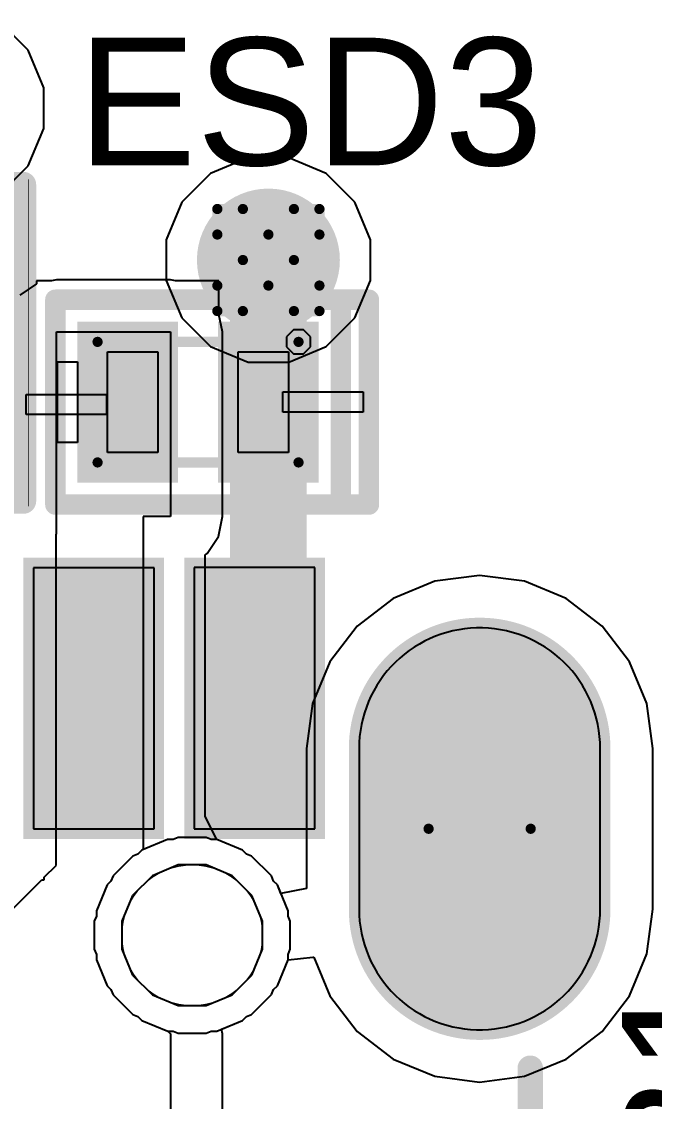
# Model space of a CAD drawing. Header units: inches. Extents: x -13 to 366, y -4 to 120.
# Drawn here: x 12.87 to 16.02, y 1.33 to 6.7 of the extents above; entities that cross this region are included whole.
import ezdxf

# ---------------------------------------------------------------- set-up
doc = ezdxf.new("R2010")
doc.units = ezdxf.units.IN
for name, color, linetype in [('Bottom Layer', 5, 'Continuous'), ('Bottom Solder', 6, 'Continuous'), ('Dimensions', 6, 'Continuous'), ('Drill Drawing', 1, 'Continuous'), ('GND', 16, 'Continuous'), ('Mechanical 15', 56, 'Continuous'), ('Mechanical 6', 56, 'Continuous'), ('Multi-Layer', 9, 'Continuous'), ('Pad Holes', 156, 'Continuous'), ('POWER', 76, 'Continuous'), ('Top Layer', 1, 'Continuous'), ('Top Overlay', 2, 'Continuous'), ('Top Paste', 8, 'Continuous'), ('Top Solder', 216, 'Continuous'), ('Via Holes', 16, 'Continuous')]:
    doc.layers.add(name, color=color, linetype=linetype)
doc.styles.add('Arial', font='', dxfattribs={"height": 0.2})
doc.styles.get('Arial').set_extended_font_data('Arial')

# ---------------------------------------------------------------- blocks, each defined once
blk = doc.blocks.new('KH_TYPE_C_16P_8')
at = {"layer": 'Bottom Layer'}
h = blk.add_hatch(color=5, dxfattribs=at)
edge = h.paths.add_edge_path()
edge.add_arc((4.32, 1.365), 0.6, 180, 360)
edge.add_line((4.92, 1.365), (4.92, 2.165))
edge.add_arc((4.32, 2.165), 0.6, 0, 180)
edge.add_line((3.72, 2.165), (3.72, 1.365))
at = {"layer": 'Bottom Solder'}
h = blk.add_hatch(color=6, dxfattribs=at)
edge = h.paths.add_edge_path()
edge.add_arc((4.32, 1.365), 0.6508, 180, 360)
edge.add_line((4.9708, 1.365), (4.9708, 2.165))
edge.add_arc((4.32, 2.165), 0.6508, 0, 180)
edge.add_line((3.6692, 2.165), (3.6692, 1.365))
at = {"layer": 'GND'}
h = blk.add_hatch(color=16, dxfattribs=at)
edge = h.paths.add_edge_path()
edge.add_arc((4.32, 1.365), 0.6, 180, 360)
edge.add_line((4.92, 1.365), (4.92, 2.165))
edge.add_arc((4.32, 2.165), 0.6, 0, 180)
edge.add_line((3.72, 2.165), (3.72, 1.365))
at = {"layer": 'Multi-Layer'}
h = blk.add_hatch(color=9, dxfattribs=at)
edge = h.paths.add_edge_path()
edge.add_arc((4.32, 1.365), 0.6, 180, 360)
edge.add_line((4.92, 1.365), (4.92, 2.165))
edge.add_arc((4.32, 2.165), 0.6, 0, 180)
edge.add_line((3.72, 2.165), (3.72, 1.365))
at = {"layer": 'Pad Holes'}
h = blk.add_hatch(color=7, dxfattribs=at)
edge = h.paths.add_edge_path()
edge.add_arc((4.3201, 1.2652), 0.35, 180, 360)
edge.add_line((4.6701, 1.2652), (4.6701, 2.2652))
edge.add_arc((4.3201, 2.2652), 0.35, 0, 180)
edge.add_line((3.9701, 2.2652), (3.9701, 1.2652))
at = {"layer": 'POWER'}
h = blk.add_hatch(color=76, dxfattribs=at)
edge = h.paths.add_edge_path()
edge.add_arc((4.32, 1.365), 0.6, 180, 360)
edge.add_line((4.92, 1.365), (4.92, 2.165))
edge.add_arc((4.32, 2.165), 0.6, 0, 180)
edge.add_line((3.72, 2.165), (3.72, 1.365))
at = {"layer": 'Top Layer'}
for points in [[(2.0999, 3.0648), (2.3999, 3.0648), (2.3999, 1.7648), (2.0999, 1.7648)], [(2.4001, 3.0648), (2.7001, 3.0648), (2.7001, 1.7648), (2.4001, 1.7648)], [(2.9, 3.065), (3.2, 3.065), (3.2, 1.765), (2.9, 1.765)], [(3.2, 3.065), (3.5, 3.065), (3.5, 1.765), (3.2, 1.765)]]:
    blk.add_hatch(color=1, dxfattribs=at).paths.add_polyline_path(points)
h = blk.add_hatch(color=1, dxfattribs=at)
edge = h.paths.add_edge_path()
edge.add_arc((4.32, 1.365), 0.6, 180, 360)
edge.add_line((4.92, 1.365), (4.92, 2.165))
edge.add_arc((4.32, 2.165), 0.6, 0, 180)
edge.add_line((3.72, 2.165), (3.72, 1.365))
at = {"layer": 'Top Solder'}
for points in [[(2.0499, 3.1148), (2.4499, 3.1148), (2.4499, 1.7148), (2.0499, 1.7148)], [(2.3501, 3.1148), (2.7501, 3.1148), (2.7501, 1.7148), (2.3501, 1.7148)], [(2.85, 3.115), (3.25, 3.115), (3.25, 1.715), (2.85, 1.715)], [(3.15, 3.115), (3.55, 3.115), (3.55, 1.715), (3.15, 1.715)]]:
    blk.add_hatch(color=216, dxfattribs=at).paths.add_polyline_path(points)
h = blk.add_hatch(color=216, dxfattribs=at)
edge = h.paths.add_edge_path()
edge.add_arc((4.32, 1.365), 0.6508, 180, 360)
edge.add_line((4.9708, 1.365), (4.9708, 2.165))
edge.add_arc((4.32, 2.165), 0.6508, 0, 180)
edge.add_line((3.6692, 2.165), (3.6692, 1.365))
at = {"layer": 'Dimensions'}
for points in [[(3.24, 1.2349, 0.00508, 0.00508, 1), (2.54, 1.2349, 0.00508, 0.00508, 1)], [(2.5387, 1.2349, 0.00254, 0.00254, 1), (2.5412, 1.2349, 0.00254, 0.00254, 1)], [(3.2387, 1.2349, 0.00254, 0.00254, 1), (3.2413, 1.2349, 0.00254, 0.00254, 1)]]:
    blk.add_lwpolyline(points, format="xyseb", close=True, dxfattribs=at)
at = {"layer": 'Multi-Layer'}
for p, q in [((2.8202, 1.585), (2.6916, 1.5316)), ((2.9595, 1.585), (2.8202, 1.585)), ((3.0882, 1.5317), (2.9595, 1.585)), ((2.6916, 1.5316), (2.5931, 1.4332)), ((3.1867, 1.4332), (3.0882, 1.5317)), ((2.5931, 1.4332), (2.5398, 1.3045)), ((3.24, 1.3046), (3.1867, 1.4332)), ((2.5398, 1.3045), (2.5398, 1.2348)), ((3.24, 1.2349), (3.24, 1.3046)), ((2.5398, 1.2348), (2.5399, 1.1652)), ((3.24, 1.2349), (3.24, 1.2349)), ((3.24, 1.1653), (3.24, 1.2349)), ((2.5399, 1.1652), (2.5932, 1.0366)), ((3.1867, 1.0366), (3.24, 1.1653)), ((2.5932, 1.0366), (2.6917, 0.9381)), ((3.0883, 0.9381), (3.1867, 1.0366)), ((2.6917, 0.9381), (2.8203, 0.8848)), ((2.9596, 0.8848), (3.0883, 0.9381)), ((2.8203, 0.8848), (2.9596, 0.8848))]:
    blk.add_line(p, q, dxfattribs=at)
at = {"layer": 'Top Overlay'}
blk.add_lwpolyline([(4.5719, -1.3232, 0.127, 0.127, 0), (4.5719, 0.5731, 0.127, 0.127, 0)], format="xyseb", dxfattribs=at)
blk.add_lwpolyline([(4.5402, 0.5731, 0.0635, 0.0635, 1), (4.6037, 0.5731, 0.0635, 0.0635, 1)], format="xyseb", close=True, dxfattribs=at)
at = {"layer": 'Top Paste'}
for p, q in [((2.7002, 3.0648), (2.1002, 3.0648)), ((2.1002, 3.0648), (2.1002, 1.7648)), ((2.7002, 1.7648), (2.7002, 3.0648)), ((3.5, 3.0651), (2.9, 3.0651)), ((2.9, 3.0651), (2.9, 1.7651)), ((3.5, 1.7651), (3.5, 3.0651)), ((4.1575, 2.7426), (4.1289, 2.7338)), ((4.1865, 2.75), (4.1575, 2.7426)), ((4.2158, 2.7559), (4.1865, 2.75)), ((4.2454, 2.7604), (4.2158, 2.7559)), ((4.2752, 2.7634), (4.2454, 2.7604)), ((4.305, 2.7649), (4.2752, 2.7634)), ((4.335, 2.7649), (4.305, 2.7649)), ((4.3648, 2.7634), (4.335, 2.7649)), ((4.3946, 2.7604), (4.3648, 2.7634)), ((4.4242, 2.7559), (4.3946, 2.7604)), ((4.4535, 2.75), (4.4242, 2.7559)), ((4.4825, 2.7426), (4.4535, 2.75)), ((4.5111, 2.7338), (4.4825, 2.7426)), ((4.0463, 2.699), (4.02, 2.6847)), ((4.0732, 2.712), (4.0463, 2.699)), ((4.1008, 2.7236), (4.0732, 2.712)), ((4.1289, 2.7338), (4.1008, 2.7236)), ((4.5392, 2.7236), (4.5111, 2.7338)), ((4.5668, 2.712), (4.5392, 2.7236)), ((4.5937, 2.699), (4.5668, 2.712)), ((4.62, 2.6847), (4.5937, 2.699)), ((3.9459, 2.6341), (3.923, 2.6149)), ((3.9698, 2.6522), (3.9459, 2.6341)), ((3.9945, 2.6691), (3.9698, 2.6522)), ((4.02, 2.6847), (3.9945, 2.6691)), ((4.6455, 2.6691), (4.62, 2.6847)), ((4.6702, 2.6522), (4.6455, 2.6691)), ((4.6941, 2.6341), (4.6702, 2.6522)), ((4.717, 2.6149), (4.6941, 2.6341)), ((3.901, 2.5946), (3.8802, 2.5731)), ((3.923, 2.6149), (3.901, 2.5946)), ((4.7389, 2.5946), (4.717, 2.6149)), ((4.7598, 2.5731), (4.7389, 2.5946)), ((3.8417, 2.5273), (3.8243, 2.503)), ((3.8604, 2.5507), (3.8417, 2.5273)), ((3.8802, 2.5731), (3.8604, 2.5507)), ((4.7796, 2.5507), (4.7598, 2.5731)), ((4.7983, 2.5273), (4.7796, 2.5507)), ((4.8157, 2.503), (4.7983, 2.5273)), ((3.808, 2.4779), (3.7931, 2.452)), ((3.8243, 2.503), (3.808, 2.4779)), ((4.832, 2.4779), (4.8157, 2.503)), ((4.8469, 2.452), (4.832, 2.4779)), ((3.7794, 2.4254), (3.7671, 2.3981)), ((3.7931, 2.452), (3.7794, 2.4254)), ((4.8606, 2.4254), (4.8469, 2.452)), ((4.8729, 2.3981), (4.8606, 2.4254)), ((3.7562, 2.3703), (3.7466, 2.3419)), ((3.7671, 2.3981), (3.7562, 2.3703)), ((4.8838, 2.3703), (4.8729, 2.3981)), ((4.8933, 2.3419), (4.8838, 2.3703)), ((3.7385, 2.3131), (3.7319, 2.2839)), ((3.7466, 2.3419), (3.7385, 2.3131)), ((4.9015, 2.3131), (4.8933, 2.3419)), ((4.9081, 2.2839), (4.9015, 2.3131)), ((3.7319, 2.2839), (3.7267, 2.2545)), ((4.9133, 2.2545), (4.9081, 2.2839)), ((3.723, 2.2248), (3.7207, 2.1949)), ((3.7267, 2.2545), (3.723, 2.2248)), ((4.917, 2.2248), (4.9133, 2.2545)), ((4.9193, 2.1949), (4.917, 2.2248)), ((3.7207, 2.1949), (3.72, 2.165)), ((3.72, 2.165), (3.72, 1.365)), ((4.92, 2.165), (4.9193, 2.1949)), ((4.92, 1.365), (4.92, 2.165)), ((2.1002, 1.7648), (2.4002, 1.7648)), ((2.4002, 1.7648), (2.7002, 1.7648)), ((2.9, 1.7651), (3.2, 1.7651)), ((3.2, 1.7651), (3.5, 1.7651)), ((3.72, 1.365), (3.7207, 1.3352)), ((4.9193, 1.3352), (4.92, 1.365)), ((3.7207, 1.3352), (3.723, 1.3053)), ((3.723, 1.3053), (3.7267, 1.2756)), ((4.9133, 1.2756), (4.917, 1.3053)), ((4.917, 1.3053), (4.9193, 1.3352)), ((3.7267, 1.2756), (3.7319, 1.2461)), ((3.7319, 1.2461), (3.7385, 1.217)), ((4.9015, 1.217), (4.9081, 1.2461)), ((4.9081, 1.2461), (4.9133, 1.2756)), ((3.7385, 1.217), (3.7466, 1.1882)), ((3.7466, 1.1882), (3.7562, 1.1598)), ((4.8838, 1.1598), (4.8933, 1.1882)), ((4.8933, 1.1882), (4.9015, 1.217)), ((3.7562, 1.1598), (3.7671, 1.132)), ((3.7671, 1.132), (3.7794, 1.1047)), ((4.8606, 1.1047), (4.8729, 1.132)), ((4.8729, 1.132), (4.8838, 1.1598)), ((3.7794, 1.1047), (3.7931, 1.0781)), ((3.7931, 1.0781), (3.808, 1.0522)), ((4.832, 1.0522), (4.8469, 1.0781)), ((4.8469, 1.0781), (4.8606, 1.1047)), ((3.808, 1.0522), (3.8243, 1.027)), ((3.8243, 1.027), (3.8417, 1.0028)), ((4.7983, 1.0028), (4.8157, 1.027)), ((4.8157, 1.027), (4.832, 1.0522)), ((3.8417, 1.0028), (3.8604, 0.9794)), ((3.8604, 0.9794), (3.8802, 0.9569)), ((4.7598, 0.9569), (4.7796, 0.9794)), ((4.7796, 0.9794), (4.7983, 1.0028)), ((3.8802, 0.9569), (3.901, 0.9355)), ((3.901, 0.9355), (3.923, 0.9152)), ((3.923, 0.9152), (3.9459, 0.896)), ((4.6941, 0.896), (4.717, 0.9152)), ((4.717, 0.9152), (4.7389, 0.9355)), ((4.7389, 0.9355), (4.7598, 0.9569)), ((3.9459, 0.896), (3.9698, 0.8779)), ((3.9698, 0.8779), (3.9945, 0.861)), ((3.9945, 0.861), (4.02, 0.8454)), ((4.62, 0.8454), (4.6455, 0.861)), ((4.6455, 0.861), (4.6702, 0.8779)), ((4.6702, 0.8779), (4.6941, 0.896)), ((4.02, 0.8454), (4.0463, 0.8311)), ((4.0463, 0.8311), (4.0732, 0.8181)), ((4.0732, 0.8181), (4.1008, 0.8065)), ((4.1008, 0.8065), (4.1289, 0.7963)), ((4.5111, 0.7963), (4.5392, 0.8065)), ((4.5392, 0.8065), (4.5668, 0.8181)), ((4.5668, 0.8181), (4.5937, 0.8311)), ((4.5937, 0.8311), (4.62, 0.8454)), ((4.1289, 0.7963), (4.1575, 0.7875)), ((4.1575, 0.7875), (4.1865, 0.7801)), ((4.1865, 0.7801), (4.2158, 0.7742)), ((4.2158, 0.7742), (4.2454, 0.7697)), ((4.2454, 0.7697), (4.2752, 0.7667)), ((4.2752, 0.7667), (4.305, 0.7652)), ((4.305, 0.7652), (4.335, 0.7652)), ((4.335, 0.7652), (4.3648, 0.7667)), ((4.3648, 0.7667), (4.3946, 0.7697)), ((4.3946, 0.7697), (4.4242, 0.7742)), ((4.4242, 0.7742), (4.4535, 0.7801)), ((4.4535, 0.7801), (4.4825, 0.7875)), ((4.4825, 0.7875), (4.5111, 0.7963))]:
    blk.add_line(p, q, dxfattribs=at)
blk = doc.blocks.new('R___0402_9')
at = {"layer": 'Top Layer'}
for points in [[(-0.6985, -0.3175), (-0.6985, 0.3175), (-0.2413, 0.3175), (-0.2413, -0.3175)], [(0.2413, -0.3175), (0.2413, 0.3175), (0.6985, 0.3175), (0.6985, -0.3175)]]:
    blk.add_hatch(color=1, dxfattribs=at).paths.add_polyline_path(points)
at = {"layer": 'Top Paste'}
for points in [[(-0.6985, -0.3175), (-0.6985, 0.3175), (-0.2413, 0.3175), (-0.2413, -0.3175)], [(0.2413, -0.3175), (0.2413, 0.3175), (0.6985, 0.3175), (0.6985, -0.3175)]]:
    blk.add_hatch(color=8, dxfattribs=at).paths.add_polyline_path(points)
at = {"layer": 'Top Solder'}
for points in [[(-0.7535, -0.3725), (-0.7535, 0.3725), (-0.1863, 0.3725), (-0.1863, -0.3725)], [(0.1863, -0.3725), (0.1863, 0.3725), (0.7535, 0.3725), (0.7535, -0.3725)]]:
    blk.add_hatch(color=216, dxfattribs=at).paths.add_polyline_path(points)
at = {"layer": 'Top Overlay'}
for points in [[(-0.7874, 0.4064, 0.127, 0.127, 0), (0.7874, 0.4064, 0.127, 0.127, 0)], [(-0.7874, 0.4064, 0.127, 0.127, 0), (-0.7874, -0.4064, 0.127, 0.127, 0)], [(0.7874, 0.4064, 0.127, 0.127, 0), (0.7874, -0.4064, 0.127, 0.127, 0)], [(-0.7874, -0.4064, 0.127, 0.127, 0), (0.7874, -0.4064, 0.127, 0.127, 0)], [(-0.8128, -0.4318, 0.00323, 0.00323, 0), (0.8128, -0.4318, 0.00323, 0.00323, 0)]]:
    blk.add_lwpolyline(points, format="xyseb", dxfattribs=at)
for points in [[(-0.8191, 0.4064, 0.0635, 0.0635, 1), (-0.7556, 0.4064, 0.0635, 0.0635, 1)], [(-0.8191, 0.4064, 0.0635, 0.0635, 1), (-0.7556, 0.4064, 0.0635, 0.0635, 1)], [(0.7556, 0.4064, 0.0635, 0.0635, 1), (0.8191, 0.4064, 0.0635, 0.0635, 1)], [(0.7556, 0.4064, 0.0635, 0.0635, 1), (0.8191, 0.4064, 0.0635, 0.0635, 1)], [(-0.8191, -0.4064, 0.0635, 0.0635, 1), (-0.7556, -0.4064, 0.0635, 0.0635, 1)], [(-0.8191, -0.4064, 0.0635, 0.0635, 1), (-0.7556, -0.4064, 0.0635, 0.0635, 1)], [(0.7556, -0.4064, 0.0635, 0.0635, 1), (0.8191, -0.4064, 0.0635, 0.0635, 1)], [(0.7556, -0.4064, 0.0635, 0.0635, 1), (0.8191, -0.4064, 0.0635, 0.0635, 1)], [(-0.8136, -0.4318, 0.00161, 0.00161, 1), (-0.812, -0.4318, 0.00161, 0.00161, 1)], [(0.812, -0.4318, 0.00161, 0.00161, 1), (0.8136, -0.4318, 0.00161, 0.00161, 1)]]:
    blk.add_lwpolyline(points, format="xyseb", close=True, dxfattribs=at)
blk = doc.blocks.new('X1_DFN1006_2_L1_0_W0_6_RD_48')
at = {"layer": 'Top Layer'}
for points in [[(-0.55, 0.35), (-0.15, 0.35), (-0.15, -0.35), (-0.55, -0.35)], [(0.15, 0.35), (0.55, 0.35), (0.55, -0.35), (0.15, -0.35)]]:
    blk.add_hatch(color=1, dxfattribs=at).paths.add_polyline_path(points)
at = {"layer": 'Top Paste'}
for points in [[(-0.55, 0.35), (-0.15, 0.35), (-0.15, -0.35), (-0.55, -0.35)], [(0.15, 0.35), (0.55, 0.35), (0.55, -0.35), (0.15, -0.35)]]:
    blk.add_hatch(color=8, dxfattribs=at).paths.add_polyline_path(points)
at = {"layer": 'Top Solder'}
for points in [[(-0.6008, 0.4008), (-0.0992, 0.4008), (-0.0992, -0.4008), (-0.6008, -0.4008)], [(0.0992, 0.4008), (0.6008, 0.4008), (0.6008, -0.4008), (0.0992, -0.4008)]]:
    blk.add_hatch(color=216, dxfattribs=at).paths.add_polyline_path(points)
at = {"layer": 'Mechanical 15'}
for p, q in [((-0.4501, -0.25), (-0.4501, 0.25)), ((-0.4501, 0.25), (-0.2001, 0.25)), ((-0.2001, 0.25), (-0.2001, -0.25)), ((0.2, 0.25), (0.2, 0.25)), ((0.2, 0.25), (0.45, 0.25)), ((0.2, -0.25), (0.2, 0.25)), ((0.45, 0.25), (0.45, -0.25)), ((-0.5247, -0.24), (-0.5598, -0.2751)), ((-0.475, -0.24), (-0.5247, -0.24)), ((-0.4399, -0.2751), (-0.475, -0.24)), ((-0.2001, -0.25), (-0.4501, -0.25)), ((-0.2001, -0.25), (-0.2001, -0.25)), ((0.45, -0.25), (0.2, -0.25)), ((-0.5598, -0.2751), (-0.5598, -0.3)), ((-0.5598, -0.3), (-0.5598, -0.3248)), ((-0.4399, -0.3), (-0.4399, -0.2751)), ((-0.4399, -0.3), (-0.4399, -0.3)), ((-0.4399, -0.3248), (-0.4399, -0.3)), ((-0.5598, -0.3248), (-0.5247, -0.3599)), ((-0.5247, -0.3599), (-0.475, -0.3599)), ((-0.475, -0.3599), (-0.4399, -0.3248))]:
    blk.add_line(p, q, dxfattribs=at)
for points in [[(-0.5, 0.3, 0.0508, 0.0508, 0), (-0.5, -0.3, 0.0508, 0.0508, 0)], [(0.5, 0.3, 0.0508, 0.0508, 0), (-0.5, 0.3, 0.0508, 0.0508, 0)], [(0.5, 0.3, 0.0508, 0.0508, 0), (0.5, -0.3, 0.0508, 0.0508, 0)], [(0.5, -0.3, 0.0508, 0.0508, 0), (-0.5, -0.3, 0.0508, 0.0508, 0)]]:
    blk.add_lwpolyline(points, format="xyseb", dxfattribs=at)
for points in [[(-0.5127, 0.3, 0.0254, 0.0254, 1), (-0.4873, 0.3, 0.0254, 0.0254, 1)], [(-0.5127, 0.3, 0.0254, 0.0254, 1), (-0.4873, 0.3, 0.0254, 0.0254, 1)], [(0.4873, 0.3, 0.0254, 0.0254, 1), (0.5127, 0.3, 0.0254, 0.0254, 1)], [(0.4873, 0.3, 0.0254, 0.0254, 1), (0.5127, 0.3, 0.0254, 0.0254, 1)], [(-0.5127, -0.3, 0.0254, 0.0254, 1), (-0.4873, -0.3, 0.0254, 0.0254, 1)], [(-0.5127, -0.3, 0.0254, 0.0254, 1), (-0.4873, -0.3, 0.0254, 0.0254, 1)], [(0.4873, -0.3, 0.0254, 0.0254, 1), (0.5127, -0.3, 0.0254, 0.0254, 1)], [(0.4873, -0.3, 0.0254, 0.0254, 1), (0.5127, -0.3, 0.0254, 0.0254, 1)]]:
    blk.add_lwpolyline(points, format="xyseb", close=True, dxfattribs=at)
at = {"layer": 'Mechanical 6'}
for p, q in [((0.6, -0.2), (0.6, 0.2)), ((0.6, 0.2), (0.7, 0.2)), ((0.7, 0.2), (0.7, -0.2)), ((0.4552, 0.062), (0.4552, 0.062)), ((0.4552, 0.062), (0.8552, 0.062)), ((0.4552, -0.038), (0.4552, 0.062)), ((0.4552, 0.062), (0.4552, 0.062)), ((0.8552, 0.062), (0.8552, -0.038)), ((-0.8211, 0.0492), (-0.8211, 0.0492)), ((-0.8211, 0.0492), (-0.4212, 0.0492)), ((-0.8211, -0.0507), (-0.8211, 0.0492)), ((-0.8211, 0.0492), (-0.8211, 0.0492)), ((-0.4212, 0.0492), (-0.4212, -0.0507)), ((-0.4212, -0.0507), (-0.8211, -0.0507)), ((0.8552, -0.038), (0.4552, -0.038)), ((0.6, -0.2), (0.6, -0.2)), ((0.7, -0.2), (0.6, -0.2)), ((0.6, -0.2), (0.6, -0.2))]:
    blk.add_line(p, q, dxfattribs=at)
at = {"layer": 'Top Overlay'}
for points in [[(0.71, 0.51, 0.1016, 0.1016, 0), (-0.85, 0.51, 0.1016, 0.1016, 0)], [(-0.85, 0.51, 0.1016, 0.1016, 0), (-0.85, -0.51, 0.1016, 0.1016, 0)], [(-0.71, -0.51, 0.1016, 0.1016, 0), (-0.71, 0.51, 0.1016, 0.1016, 0)], [(0.71, 0.51, 0.1016, 0.1016, 0), (0.71, -0.51, 0.1016, 0.1016, 0)], [(0.71, -0.51, 0.1016, 0.1016, 0), (-0.85, -0.51, 0.1016, 0.1016, 0)]]:
    blk.add_lwpolyline(points, format="xyseb", dxfattribs=at)
for points in [[(-0.8754, 0.51, 0.0508, 0.0508, 1), (-0.8246, 0.51, 0.0508, 0.0508, 1)], [(-0.8754, 0.51, 0.0508, 0.0508, 1), (-0.8246, 0.51, 0.0508, 0.0508, 1)], [(-0.7354, 0.51, 0.0508, 0.0508, 1), (-0.6846, 0.51, 0.0508, 0.0508, 1)], [(0.6846, 0.51, 0.0508, 0.0508, 1), (0.7354, 0.51, 0.0508, 0.0508, 1)], [(0.6846, 0.51, 0.0508, 0.0508, 1), (0.7354, 0.51, 0.0508, 0.0508, 1)], [(-0.8754, -0.51, 0.0508, 0.0508, 1), (-0.8246, -0.51, 0.0508, 0.0508, 1)], [(-0.8754, -0.51, 0.0508, 0.0508, 1), (-0.8246, -0.51, 0.0508, 0.0508, 1)], [(-0.7354, -0.51, 0.0508, 0.0508, 1), (-0.6846, -0.51, 0.0508, 0.0508, 1)], [(0.6846, -0.51, 0.0508, 0.0508, 1), (0.7354, -0.51, 0.0508, 0.0508, 1)], [(0.6846, -0.51, 0.0508, 0.0508, 1), (0.7354, -0.51, 0.0508, 0.0508, 1)]]:
    blk.add_lwpolyline(points, format="xyseb", close=True, dxfattribs=at)

msp = doc.modelspace()

# ---------------------------------------------------------------- hatches: boundary and pattern name
at = {"layer": 'Bottom Layer'}
h = msp.add_hatch(color=5, dxfattribs=at)
edge = h.paths.add_edge_path()
edge.add_arc((14.0967, 5.5176), 0.254, 0, 360)
at = {"layer": 'Bottom Solder'}
h = msp.add_hatch(color=6, dxfattribs=at)
edge = h.paths.add_edge_path()
edge.add_arc((14.0967, 5.5176), 0.3556, 0, 360)
at = {"layer": 'GND'}
h = msp.add_hatch(color=16, dxfattribs=at)
edge = h.paths.add_edge_path()
edge.add_arc((14.0967, 5.5176), 0.254, 0, 360)
at = {"layer": 'POWER'}
h = msp.add_hatch(color=76, dxfattribs=at)
edge = h.paths.add_edge_path()
edge.add_arc((14.0967, 5.5176), 0.254, 0, 360)
at = {"layer": 'Top Layer'}
h = msp.add_hatch(color=1, dxfattribs=at)
edge = h.paths.add_edge_path()
edge.add_arc((14.0967, 5.5176), 0.254, 0, 360)
msp.add_hatch(color=1, dxfattribs=at).paths.add_polyline_path([(13.8777, 2.9464), (14.1777, 2.9464), (14.1777, 3.9866), (13.8777, 3.9866)])
at = {"layer": 'Top Solder'}
h = msp.add_hatch(color=216, dxfattribs=at)
edge = h.paths.add_edge_path()
edge.add_arc((14.0967, 5.5176), 0.3556, 0, 360)
at = {"layer": 'Via Holes'}
h = msp.add_hatch(color=7, dxfattribs=at)
edge = h.paths.add_edge_path()
edge.add_arc((14.0967, 5.5176), 0.127, 0, 360)

# ---------------------------------------------------------------- linework, layer by layer
at = {"layer": 'Bottom Layer'}
for p, q in [((13.648, 2.6439), (13.6227, 2.6335)), ((13.7872, 2.644), (13.648, 2.6439)), ((13.8125, 2.6335), (13.7872, 2.644)), ((13.4667, 2.5801), (13.4474, 2.5608)), ((13.5954, 2.6335), (13.4667, 2.5801)), ((13.6227, 2.6335), (13.5954, 2.6335)), ((13.8399, 2.6335), (13.8125, 2.6335)), ((13.9685, 2.5802), (13.8399, 2.6335)), ((13.9879, 2.5609), (13.9685, 2.5802)), ((13.4221, 2.5503), (13.3237, 2.4519)), ((13.4474, 2.5608), (13.4221, 2.5503)), ((14.0131, 2.5504), (13.9879, 2.5609)), ((14.1116, 2.452), (14.0131, 2.5504)), ((13.3132, 2.4266), (13.2939, 2.4072)), ((13.3237, 2.4519), (13.3132, 2.4266)), ((14.1221, 2.4267), (14.1116, 2.452)), ((14.1414, 2.4074), (14.1221, 2.4267)), ((13.2939, 2.4072), (13.2406, 2.2786)), ((14.1947, 2.2787), (14.1414, 2.4074)), ((13.2406, 2.2786), (13.2406, 2.2512)), ((14.1947, 2.2514), (14.1947, 2.2787)), ((13.2406, 2.2512), (13.2301, 2.226)), ((13.2301, 2.226), (13.2301, 2.1563)), ((14.2052, 2.2261), (14.1947, 2.2514)), ((14.2052, 2.1565), (14.2052, 2.2261)), ((13.2301, 2.1563), (13.2302, 2.0867)), ((14.2052, 2.0868), (14.2052, 2.1565)), ((13.2302, 2.0867), (13.2406, 2.0614)), ((13.2406, 2.0614), (13.2406, 2.0341)), ((14.1948, 2.0616), (14.2052, 2.0868)), ((14.1948, 2.0342), (14.1948, 2.0616)), ((13.2406, 2.0341), (13.2939, 1.9054)), ((14.1415, 1.9056), (14.1948, 2.0342)), ((13.2939, 1.9054), (13.3133, 1.8861)), ((13.3133, 1.8861), (13.3237, 1.8608)), ((14.1117, 1.861), (14.1222, 1.8862)), ((14.1222, 1.8862), (14.1415, 1.9056)), ((13.3237, 1.8608), (13.4222, 1.7624)), ((14.0132, 1.7625), (14.1117, 1.861)), ((13.4222, 1.7624), (13.4475, 1.7519)), ((13.4475, 1.7519), (13.4668, 1.7326)), ((13.4668, 1.7326), (13.5955, 1.6793)), ((13.84, 1.6794), (13.9686, 1.7327)), ((13.9686, 1.7327), (13.988, 1.752)), ((13.988, 1.752), (14.0132, 1.7625)), ((13.5955, 1.6793), (13.6229, 1.6793)), ((13.6229, 1.6793), (13.6481, 1.6689)), ((13.6481, 1.6689), (13.7874, 1.6689)), ((13.7874, 1.6689), (13.8126, 1.6793)), ((13.8126, 1.6793), (13.84, 1.6794))]:
    msp.add_line(p, q, dxfattribs=at)
at = {"layer": 'Drill Drawing'}
for points in [[(13.8427, 5.6446, 0.0508, 0.0508, 0), (13.8427, 5.7716, 0.0508, 0.0508, 0)], [(13.8427, 5.7716, 0.0508, 0.0508, 0), (13.9697, 5.7716, 0.0508, 0.0508, 0)], [(13.9697, 5.7716, 0.0508, 0.0508, 0), (14.0967, 5.6446, 0.0508, 0.0508, 0)], [(14.0967, 5.6446, 0.0508, 0.0508, 0), (14.2237, 5.7716, 0.0508, 0.0508, 0)], [(14.2237, 5.7716, 0.0508, 0.0508, 0), (14.3507, 5.7716, 0.0508, 0.0508, 0)], [(14.3507, 5.6446, 0.0508, 0.0508, 0), (14.3507, 5.7716, 0.0508, 0.0508, 0)], [(13.8427, 5.6446, 0.0508, 0.0508, 0), (13.9697, 5.5176, 0.0508, 0.0508, 0)], [(14.2237, 5.5176, 0.0508, 0.0508, 0), (14.3507, 5.6446, 0.0508, 0.0508, 0)], [(13.8427, 5.3906, 0.0508, 0.0508, 0), (13.9697, 5.5176, 0.0508, 0.0508, 0)], [(14.2237, 5.5176, 0.0508, 0.0508, 0), (14.3507, 5.3906, 0.0508, 0.0508, 0)], [(13.8427, 5.2636, 0.0508, 0.0508, 0), (13.8427, 5.3906, 0.0508, 0.0508, 0)], [(13.9697, 5.2636, 0.0508, 0.0508, 0), (14.0967, 5.3906, 0.0508, 0.0508, 0)], [(14.0967, 5.3906, 0.0508, 0.0508, 0), (14.2237, 5.2636, 0.0508, 0.0508, 0)], [(14.3507, 5.2636, 0.0508, 0.0508, 0), (14.3507, 5.3906, 0.0508, 0.0508, 0)], [(13.8427, 5.2636, 0.0508, 0.0508, 0), (13.9697, 5.2636, 0.0508, 0.0508, 0)], [(14.2237, 5.2636, 0.0508, 0.0508, 0), (14.3507, 5.2636, 0.0508, 0.0508, 0)]]:
    msp.add_lwpolyline(points, format="xyseb", dxfattribs=at)
for points in [[(13.83, 5.7716, 0.0254, 0.0254, 1), (13.8554, 5.7716, 0.0254, 0.0254, 1)], [(13.83, 5.7716, 0.0254, 0.0254, 1), (13.8554, 5.7716, 0.0254, 0.0254, 1)], [(13.957, 5.7716, 0.0254, 0.0254, 1), (13.9824, 5.7716, 0.0254, 0.0254, 1)], [(13.957, 5.7716, 0.0254, 0.0254, 1), (13.9824, 5.7716, 0.0254, 0.0254, 1)], [(14.211, 5.7716, 0.0254, 0.0254, 1), (14.2364, 5.7716, 0.0254, 0.0254, 1)], [(14.211, 5.7716, 0.0254, 0.0254, 1), (14.2364, 5.7716, 0.0254, 0.0254, 1)], [(14.338, 5.7716, 0.0254, 0.0254, 1), (14.3634, 5.7716, 0.0254, 0.0254, 1)], [(14.338, 5.7716, 0.0254, 0.0254, 1), (14.3634, 5.7716, 0.0254, 0.0254, 1)], [(13.83, 5.6446, 0.0254, 0.0254, 1), (13.8554, 5.6446, 0.0254, 0.0254, 1)], [(13.83, 5.6446, 0.0254, 0.0254, 1), (13.8554, 5.6446, 0.0254, 0.0254, 1)], [(14.084, 5.6446, 0.0254, 0.0254, 1), (14.1094, 5.6446, 0.0254, 0.0254, 1)], [(14.084, 5.6446, 0.0254, 0.0254, 1), (14.1094, 5.6446, 0.0254, 0.0254, 1)], [(14.338, 5.6446, 0.0254, 0.0254, 1), (14.3634, 5.6446, 0.0254, 0.0254, 1)], [(14.338, 5.6446, 0.0254, 0.0254, 1), (14.3634, 5.6446, 0.0254, 0.0254, 1)], [(13.957, 5.5176, 0.0254, 0.0254, 1), (13.9824, 5.5176, 0.0254, 0.0254, 1)], [(13.957, 5.5176, 0.0254, 0.0254, 1), (13.9824, 5.5176, 0.0254, 0.0254, 1)], [(14.211, 5.5176, 0.0254, 0.0254, 1), (14.2364, 5.5176, 0.0254, 0.0254, 1)], [(14.211, 5.5176, 0.0254, 0.0254, 1), (14.2364, 5.5176, 0.0254, 0.0254, 1)], [(13.83, 5.3906, 0.0254, 0.0254, 1), (13.8554, 5.3906, 0.0254, 0.0254, 1)], [(13.83, 5.3906, 0.0254, 0.0254, 1), (13.8554, 5.3906, 0.0254, 0.0254, 1)], [(14.084, 5.3906, 0.0254, 0.0254, 1), (14.1094, 5.3906, 0.0254, 0.0254, 1)], [(14.084, 5.3906, 0.0254, 0.0254, 1), (14.1094, 5.3906, 0.0254, 0.0254, 1)], [(14.338, 5.3906, 0.0254, 0.0254, 1), (14.3634, 5.3906, 0.0254, 0.0254, 1)], [(14.338, 5.3906, 0.0254, 0.0254, 1), (14.3634, 5.3906, 0.0254, 0.0254, 1)], [(13.83, 5.2636, 0.0254, 0.0254, 1), (13.8554, 5.2636, 0.0254, 0.0254, 1)], [(13.83, 5.2636, 0.0254, 0.0254, 1), (13.8554, 5.2636, 0.0254, 0.0254, 1)], [(13.957, 5.2636, 0.0254, 0.0254, 1), (13.9824, 5.2636, 0.0254, 0.0254, 1)], [(13.957, 5.2636, 0.0254, 0.0254, 1), (13.9824, 5.2636, 0.0254, 0.0254, 1)], [(14.211, 5.2636, 0.0254, 0.0254, 1), (14.2364, 5.2636, 0.0254, 0.0254, 1)], [(14.211, 5.2636, 0.0254, 0.0254, 1), (14.2364, 5.2636, 0.0254, 0.0254, 1)], [(14.338, 5.2636, 0.0254, 0.0254, 1), (14.3634, 5.2636, 0.0254, 0.0254, 1)], [(14.338, 5.2636, 0.0254, 0.0254, 1), (14.3634, 5.2636, 0.0254, 0.0254, 1)], [(15.4018, 2.6867, 0.0508, 0.0508, 1), (14.8938, 2.6867, 0.0508, 0.0508, 1)], [(14.8811, 2.6867, 0.0254, 0.0254, 1), (14.9065, 2.6867, 0.0254, 0.0254, 1)], [(15.3891, 2.6867, 0.0254, 0.0254, 1), (15.4145, 2.6867, 0.0254, 0.0254, 1)]]:
    msp.add_lwpolyline(points, format="xyseb", close=True, dxfattribs=at)
at = {"layer": 'GND'}
for p, q in [((13.648, 2.6439), (13.6227, 2.6335)), ((13.7872, 2.644), (13.648, 2.6439)), ((13.8125, 2.6335), (13.7872, 2.644)), ((13.4667, 2.5801), (13.4474, 2.5608)), ((13.5954, 2.6335), (13.4667, 2.5801)), ((13.6227, 2.6335), (13.5954, 2.6335)), ((13.8399, 2.6335), (13.8125, 2.6335)), ((13.9685, 2.5802), (13.8399, 2.6335)), ((13.9879, 2.5609), (13.9685, 2.5802)), ((13.4221, 2.5503), (13.3237, 2.4519)), ((13.4474, 2.5608), (13.4221, 2.5503)), ((14.0131, 2.5504), (13.9879, 2.5609)), ((14.1116, 2.452), (14.0131, 2.5504)), ((13.3132, 2.4266), (13.2939, 2.4072)), ((13.3237, 2.4519), (13.3132, 2.4266)), ((14.1221, 2.4267), (14.1116, 2.452)), ((14.1414, 2.4074), (14.1221, 2.4267)), ((13.2939, 2.4072), (13.2406, 2.2786)), ((14.1947, 2.2787), (14.1414, 2.4074)), ((13.2406, 2.2786), (13.2406, 2.2512)), ((14.1947, 2.2514), (14.1947, 2.2787)), ((13.2406, 2.2512), (13.2301, 2.226)), ((13.2301, 2.226), (13.2301, 2.1563)), ((14.2052, 2.2261), (14.1947, 2.2514)), ((14.2052, 2.1565), (14.2052, 2.2261)), ((13.2301, 2.1563), (13.2302, 2.0867)), ((14.2052, 2.0868), (14.2052, 2.1565)), ((13.2302, 2.0867), (13.2406, 2.0614)), ((13.2406, 2.0614), (13.2406, 2.0341)), ((14.1948, 2.0616), (14.2052, 2.0868)), ((14.1948, 2.0342), (14.1948, 2.0616)), ((13.2406, 2.0341), (13.2939, 1.9054)), ((14.1415, 1.9056), (14.1948, 2.0342)), ((13.2939, 1.9054), (13.3133, 1.8861)), ((13.3133, 1.8861), (13.3237, 1.8608)), ((14.1117, 1.861), (14.1222, 1.8862)), ((14.1222, 1.8862), (14.1415, 1.9056)), ((13.3237, 1.8608), (13.4222, 1.7624)), ((14.0132, 1.7625), (14.1117, 1.861)), ((13.4222, 1.7624), (13.4475, 1.7519)), ((13.4475, 1.7519), (13.4668, 1.7326)), ((13.4668, 1.7326), (13.5955, 1.6793)), ((13.84, 1.6794), (13.9686, 1.7327)), ((13.9686, 1.7327), (13.988, 1.752)), ((13.988, 1.752), (14.0132, 1.7625)), ((13.5955, 1.6793), (13.6229, 1.6793)), ((13.6229, 1.6793), (13.6481, 1.6689)), ((13.6481, 1.6689), (13.7874, 1.6689)), ((13.7874, 1.6689), (13.8126, 1.6793)), ((13.8126, 1.6793), (13.84, 1.6794))]:
    msp.add_line(p, q, dxfattribs=at)
at = {"layer": 'POWER'}
for p, q in [((12.9021, 6.5616), (12.7592, 6.7045)), ((12.9794, 6.3748), (12.9021, 6.5616)), ((12.9794, 6.1728), (12.9794, 6.3748)), ((12.9021, 5.986), (12.9794, 6.1728)), ((13.9957, 6.0256), (13.809, 5.9482)), ((14.1978, 6.0256), (13.9957, 6.0256)), ((14.3845, 5.9482), (14.1978, 6.0256)), ((12.7592, 5.8431), (12.9021, 5.986)), ((13.809, 5.9482), (13.6661, 5.8053)), ((14.5274, 5.8053), (14.3845, 5.9482)), ((13.6661, 5.8053), (13.5887, 5.6186)), ((14.6047, 5.6186), (14.5274, 5.8053)), ((13.5887, 5.6186), (13.5887, 5.4165)), ((14.6047, 5.4165), (14.6047, 5.6186)), ((13.5887, 5.4165), (13.6661, 5.2298)), ((14.5274, 5.2298), (14.6047, 5.4165)), ((13.6661, 5.2298), (13.809, 5.0869)), ((14.3845, 5.0869), (14.5274, 5.2298)), ((13.809, 5.0869), (13.9957, 5.0096)), ((14.1978, 5.0096), (14.3845, 5.0869)), ((13.9957, 5.0096), (14.1978, 5.0096)), ((15.1478, 3.9479), (14.9248, 3.9186)), ((15.3707, 3.9186), (15.1478, 3.9479)), ((14.9248, 3.9186), (14.7171, 3.8325)), ((15.5784, 3.8325), (15.3707, 3.9186)), ((14.7171, 3.8325), (14.5387, 3.6956)), ((15.7568, 3.6956), (15.5784, 3.8325)), ((14.5387, 3.6956), (14.4018, 3.5172)), ((15.8937, 3.5172), (15.7568, 3.6956)), ((14.4018, 3.5172), (14.3157, 3.3095)), ((15.9798, 3.3095), (15.8937, 3.5172)), ((14.3157, 3.3095), (14.2864, 3.0866)), ((16.0091, 3.0866), (15.9798, 3.3095)), ((14.2864, 3.0866), (14.2864, 2.3893)), ((16.0091, 2.2866), (16.0091, 3.0866)), ((13.648, 2.6439), (13.6227, 2.6335)), ((13.7872, 2.644), (13.648, 2.6439)), ((13.8125, 2.6335), (13.7872, 2.644)), ((13.4667, 2.5801), (13.4474, 2.5608)), ((13.5954, 2.6335), (13.4667, 2.5801)), ((13.6227, 2.6335), (13.5954, 2.6335)), ((13.8399, 2.6335), (13.8125, 2.6335)), ((13.9685, 2.5802), (13.8399, 2.6335)), ((13.9879, 2.5609), (13.9685, 2.5802)), ((13.4221, 2.5503), (13.3237, 2.4519)), ((13.4474, 2.5608), (13.4221, 2.5503)), ((14.0131, 2.5504), (13.9879, 2.5609)), ((14.1116, 2.452), (14.0131, 2.5504)), ((13.3132, 2.4266), (13.2939, 2.4072)), ((13.3237, 2.4519), (13.3132, 2.4266)), ((14.1221, 2.4267), (14.1116, 2.452)), ((14.1414, 2.4074), (14.1221, 2.4267)), ((13.2939, 2.4072), (13.2406, 2.2786)), ((14.1594, 2.364), (14.1414, 2.4074)), ((14.2864, 2.3893), (14.1594, 2.364)), ((13.2406, 2.2786), (13.2406, 2.2512)), ((15.9798, 2.0636), (16.0091, 2.2866)), ((13.2406, 2.2512), (13.2301, 2.226)), ((13.2301, 2.226), (13.2301, 2.1563)), ((13.2301, 2.1563), (13.2302, 2.0867)), ((13.2302, 2.0867), (13.2406, 2.0614)), ((13.2406, 2.0614), (13.2406, 2.0341)), ((14.1948, 2.0342), (14.3178, 2.048)), ((14.3178, 2.048), (14.3226, 2.0471)), ((14.3226, 2.0471), (14.4018, 1.8559)), ((15.8937, 1.8559), (15.9798, 2.0636)), ((13.2406, 2.0341), (13.2939, 1.9054)), ((14.1415, 1.9056), (14.1948, 2.0342)), ((13.2939, 1.9054), (13.3133, 1.8861)), ((13.3133, 1.8861), (13.3237, 1.8608)), ((14.1117, 1.861), (14.1222, 1.8862)), ((14.1222, 1.8862), (14.1415, 1.9056)), ((13.3237, 1.8608), (13.4222, 1.7624)), ((14.0132, 1.7625), (14.1117, 1.861)), ((14.4018, 1.8559), (14.5387, 1.6775)), ((15.7568, 1.6775), (15.8937, 1.8559)), ((13.4222, 1.7624), (13.4475, 1.7519)), ((13.4475, 1.7519), (13.4668, 1.7326)), ((13.4668, 1.7326), (13.5955, 1.6793)), ((13.84, 1.6794), (13.9686, 1.7327)), ((13.9686, 1.7327), (13.988, 1.752)), ((13.988, 1.752), (14.0132, 1.7625)), ((13.5955, 1.6793), (13.6229, 1.6793)), ((13.6229, 1.6793), (13.6481, 1.6689)), ((13.6481, 1.6689), (13.7874, 1.6689)), ((13.7874, 1.6689), (13.8126, 1.6793)), ((13.8126, 1.6793), (13.84, 1.6794)), ((14.5387, 1.6775), (14.7171, 1.5406)), ((15.5784, 1.5406), (15.7568, 1.6775)), ((14.7171, 1.5406), (14.9248, 1.4545)), ((15.3707, 1.4545), (15.5784, 1.5406)), ((14.9248, 1.4545), (15.1478, 1.4252)), ((15.1478, 1.4252), (15.3707, 1.4545))]:
    msp.add_line(p, q, dxfattribs=at)
at = {"layer": 'Top Layer'}
for p, q in [((12.9427, 5.3988), (12.8598, 5.3434)), ((13.0179, 5.4142), (12.9427, 5.4142)), ((12.9427, 5.4142), (12.9427, 5.3988)), ((13.0429, 5.4192), (13.0179, 5.4142)), ((13.6091, 5.4192), (13.0429, 5.4192)), ((13.6341, 5.4142), (13.6091, 5.4192)), ((13.8507, 5.4142), (13.6341, 5.4142)), ((13.8507, 5.2473), (13.8507, 5.4142)), ((13.868, 5.1602), (13.8507, 5.2473)), ((13.0429, 4.1529), (13.0429, 5.1602)), ((13.0429, 5.1602), (13.6091, 5.1602)), ((13.6091, 5.1602), (13.6091, 4.2405)), ((13.868, 4.2405), (13.868, 5.1602)), ((13.6091, 4.2405), (13.4738, 4.2405)), ((13.4738, 4.2405), (13.4738, 2.5831)), ((13.8483, 4.1414), (13.868, 4.2405)), ((13.0411, 2.5045), (13.0411, 4.1529)), ((13.0411, 4.1529), (13.0429, 4.1529)), ((13.7922, 4.0574), (13.8483, 4.1414)), ((13.7819, 4.0505), (13.7922, 4.0574)), ((13.7819, 2.7478), (13.7819, 4.0505)), ((13.8399, 2.6335), (13.7819, 2.7478)), ((13.4667, 2.5801), (13.4474, 2.5608)), ((13.4738, 2.5831), (13.4667, 2.5801)), ((13.9685, 2.5802), (13.8399, 2.6335)), ((13.9879, 2.5609), (13.9685, 2.5802)), ((13.4221, 2.5503), (13.3237, 2.4519)), ((13.4474, 2.5608), (13.4221, 2.5503)), ((14.0131, 2.5504), (13.9879, 2.5609)), ((14.1116, 2.452), (14.0131, 2.5504)), ((12.9818, 2.4452), (13.0411, 2.5045)), ((12.5686, 2.032), (12.9692, 2.4325)), ((12.9692, 2.4325), (12.9818, 2.4325)), ((12.9818, 2.4325), (12.9818, 2.4452)), ((13.3132, 2.4266), (13.2939, 2.4072)), ((13.3237, 2.4519), (13.3132, 2.4266)), ((14.1221, 2.4267), (14.1116, 2.452)), ((14.1414, 2.4074), (14.1221, 2.4267)), ((13.2939, 2.4072), (13.2406, 2.2786)), ((14.1947, 2.2787), (14.1414, 2.4074)), ((13.2406, 2.2786), (13.2406, 2.2512)), ((14.1947, 2.2514), (14.1947, 2.2787)), ((13.2406, 2.2512), (13.2301, 2.226)), ((13.2301, 2.226), (13.2301, 2.1563)), ((14.2052, 2.2261), (14.1947, 2.2514)), ((14.2052, 2.1565), (14.2052, 2.2261)), ((13.2301, 2.1563), (13.2302, 2.0867)), ((14.2052, 2.0868), (14.2052, 2.1565)), ((13.2302, 2.0867), (13.2406, 2.0614)), ((13.2406, 2.0614), (13.2406, 2.0341)), ((14.1948, 2.0616), (14.2052, 2.0868)), ((14.1948, 2.0342), (14.1948, 2.0616)), ((13.2406, 2.0341), (13.2939, 1.9054)), ((14.1415, 1.9056), (14.1948, 2.0342)), ((13.2939, 1.9054), (13.3133, 1.8861)), ((13.3133, 1.8861), (13.3237, 1.8608)), ((14.1117, 1.861), (14.1222, 1.8862)), ((14.1222, 1.8862), (14.1415, 1.9056)), ((13.3237, 1.8608), (13.4222, 1.7624)), ((14.0132, 1.7625), (14.1117, 1.861)), ((13.4222, 1.7624), (13.4475, 1.7519)), ((13.4475, 1.7519), (13.4668, 1.7326)), ((13.4668, 1.7326), (13.5955, 1.6793)), ((13.8634, 1.6891), (13.9686, 1.7327)), ((13.9686, 1.7327), (13.988, 1.752)), ((13.988, 1.752), (14.0132, 1.7625)), ((13.5955, 1.6793), (13.6091, 1.6658)), ((13.868, 1.6658), (13.8634, 1.6891)), ((13.6091, 1.6658), (13.6091, 1.1189)), ((13.868, 1.1189), (13.868, 1.6658)), ((13.868, 1.6658), (13.868, 1.6658)), ((13.868, 1.6658), (13.868, 1.6658))]:
    msp.add_line(p, q, dxfattribs=at)
for points in [[(14.0967, 4.8102, 0.381, 0.381, 0), (14.0967, 5.5176, 0.381, 0.381, 0)], [(14.0961, 3.3365, 0.381, 0.381, 0), (14.0961, 4.8102, 0.381, 0.381, 0)]]:
    msp.add_lwpolyline(points, format="xyseb", dxfattribs=at)
for points in [[(14.0015, 5.5176, 0.1905, 0.1905, 1), (14.192, 5.5176, 0.1905, 0.1905, 1)], [(14.0008, 4.8102, 0.1905, 0.1905, 1), (14.1913, 4.8102, 0.1905, 0.1905, 1)], [(14.0015, 4.8102, 0.1905, 0.1905, 1), (14.192, 4.8102, 0.1905, 0.1905, 1)], [(14.0008, 3.3365, 0.1905, 0.1905, 1), (14.1913, 3.3365, 0.1905, 0.1905, 1)]]:
    msp.add_lwpolyline(points, format="xyseb", close=True, dxfattribs=at)

# ---------------------------------------------------------------- block references
for name, p, rotation in [('R___0402_9', (12.4714, 5.1054), 90), ('X1_DFN1006_2_L1_0_W0_6_RD_48', (13.7467, 4.8102), 180)]:
    msp.add_blockref(name, p, dxfattribs=dict(rotation=rotation))
msp.add_blockref('KH_TYPE_C_16P_8', (10.8278, 0.9215))

# ---------------------------------------------------------------- texts
at = {"layer": 'Top Overlay', "style": 'Arial'}
msp.add_text('ESD3', height=0.635, dxfattribs=at).set_placement((13.1467, 5.9893))
msp.add_text('USB1', height=0.635, rotation=90, dxfattribs=at).set_placement((16.4904, -0.3518))

doc.saveas('drawing.dxf')
